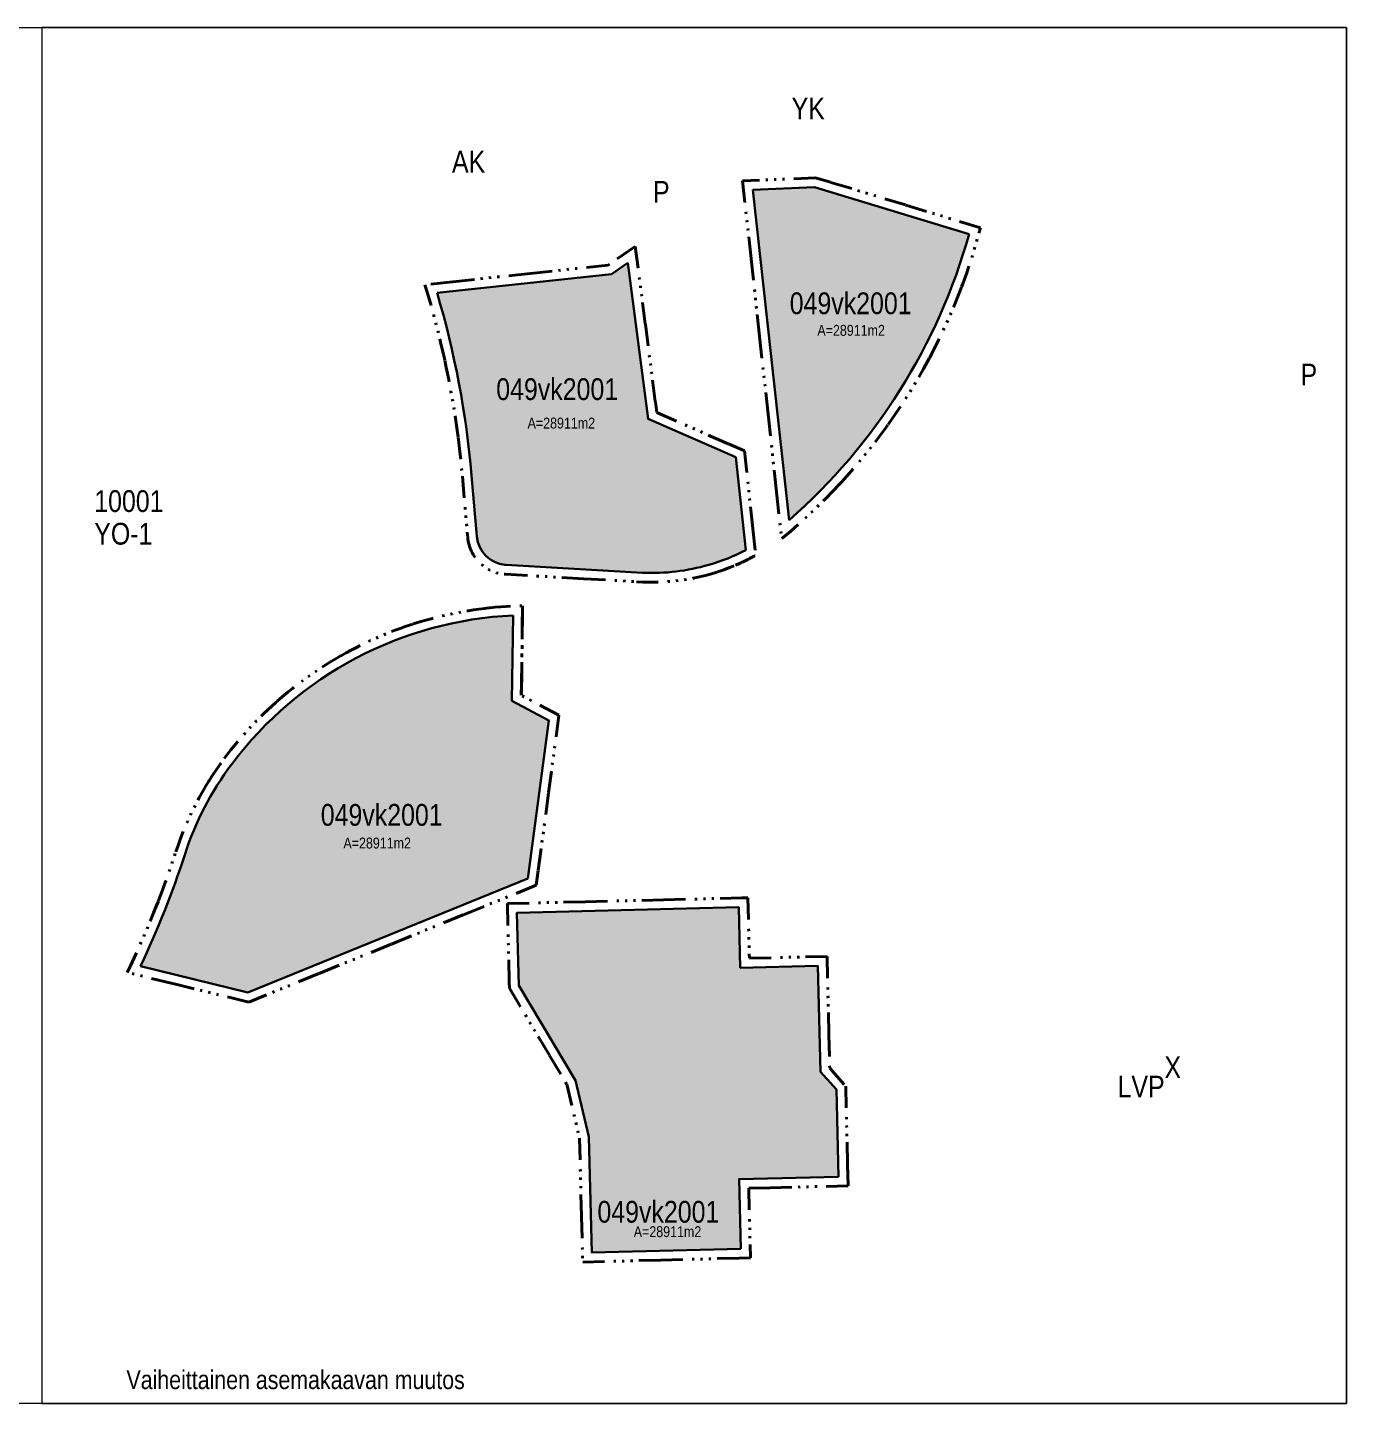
# Model space of a CAD drawing. Header units: metres. Extents: x -3 to 25491135, y -43 to 6675173.
# Drawn here: x 25490710.4 to 25491135, y 6674730 to 6675173 of the extents above; entities that cross this region are included whole.
import ezdxf
from ezdxf.enums import TextEntityAlignment as Align

# ---------------------------------------------------------------- set-up
doc = ezdxf.new("R2010")
doc.units = ezdxf.units.M
doc.header["$MEASUREMENT"] = 0
doc.linetypes.add('k10010', pattern=[25.1, 7, -3, 0.7, -2, 0.7, -2, 0.7, -2, 7])
for name, color, linetype, lineweight in [('AK_Asemakaava', 7, 'Continuous', 0), ('AK_AsemakaavaViiva_Vahvistusraja', 7, 'Continuous', 0), ('AK_Kaavatunnus', 7, 'Continuous', 0), ('AK_KayttotarkoitusViiva', 7, 'Continuous', 0), ('AK_Maaraykset', 7, 'Continuous', 0), ('AK_PintaAla_Asemakaava', 7, 'Continuous', 0), ('AputasoTulostuu', 7, 'Continuous', 0), ('MerkintaluettelonSolu', 7, 'Continuous', 0)]:
    doc.layers.add(name, color=color, linetype=linetype, lineweight=lineweight)
doc.styles.add('Style-Arial Narrow', font='ARIALN.TTF')

msp = doc.modelspace()

# ---------------------------------------------------------------- hatches: boundary and pattern name
at = {"layer": 'AK_Asemakaava', "linetype": 'Continuous', "lineweight": 30, "transparency": 33554559}
h = msp.add_hatch(color=171, dxfattribs=at)
h.paths.add_polyline_path([(25491013.5, 6675106.52), (25490963.75, 6675121.62), (25490943.93, 6675120.76), (25490955.55, 6675014.39, 0.146269)])
h.paths.add_polyline_path([(25490908.44, 6674997.45, 0.081658), (25490929.7, 6675000, 0.048952), (25490941.68, 6675004.78), (25490938.41, 6675034.65), (25490910.21, 6675047), (25490903.72, 6675097.23), (25490898.4, 6675093.61), (25490842.27, 6675087.58, -0.04999), (25490853.39, 6675028.78), (25490855.11, 6675009.08, 0.360651), (25490864.08, 6675000), (25490864.5, 6674999.97)])
h.paths.add_polyline_path([(25490892.06, 6674778.61), (25490891.11, 6674815.8), (25490886.81, 6674833.94), (25490868.53, 6674864.53), (25490867.96, 6674888.01), (25490939.39, 6674889.74), (25490939.86, 6674870.3), (25490964.85, 6674870.86), (25490965.68, 6674836.78), (25490970.82, 6674831.04), (25490971.49, 6674803), (25490939.5, 6674802.23), (25490940.04, 6674779.83)])
h.paths.add_polyline_path([(25490866.77, 6674983.72, 0.224228), (25490776.17, 6674935.84, 0.082654), (25490761.05, 6674906.69, -0.0322), (25490746.8, 6674870.82), (25490781.39, 6674862.36), (25490871.45, 6674899), (25490878.22, 6674949.9), (25490866.35, 6674956.23)])

# ---------------------------------------------------------------- linework, layer by layer
at = {"layer": 'AK_AsemakaavaViiva_Vahvistusraja', "color": 1, "linetype": 'k10010', "lineweight": 40}
for p, q in [((25490964.13, 6675124.64), (25490940.6, 6675123.62)), ((25491017.16, 6675108.54), (25490964.13, 6675124.64)), ((25490940.6, 6675123.62), (25490953.19, 6675008.45)), ((25490906.07, 6675102.45), (25490897.33, 6675096.51)), ((25490906.07, 6675102.45), (25490912.97, 6675049.07)), ((25490897.33, 6675096.51), (25490838.36, 6675090.18)), ((25490912.97, 6675049.07), (25490941.21, 6675036.7)), ((25490941.21, 6675036.7), (25490944.88, 6675003.1)), ((25490850.4, 6675028.52), (25490852.12, 6675008.82)), ((25490864.33, 6674996.97), (25490906.46, 6674994.56)), ((25490869.81, 6674986.82), (25490869.38, 6674958.01)), ((25490869.77, 6674983.68), (25490869.38, 6674958.01)), ((25490869.77, 6674983.68), (25490869.38, 6674958.01)), ((25490881.47, 6674951.57), (25490869.38, 6674958.01)), ((25490881.47, 6674951.57), (25490874.19, 6674896.88)), ((25490874.19, 6674896.88), (25490781.62, 6674859.22)), ((25490864.89, 6674890.94), (25490942.32, 6674892.81)), ((25490864.89, 6674890.94), (25490942.32, 6674892.81)), ((25490864.89, 6674890.94), (25490942.32, 6674892.81)), ((25490864.89, 6674890.94), (25490865.55, 6674863.67)), ((25490942.32, 6674892.81), (25490942.79, 6674873.36)), ((25490942.32, 6674892.81), (25490942.79, 6674873.36)), ((25490942.32, 6674892.81), (25490942.79, 6674873.36)), ((25490942.79, 6674873.36), (25490967.78, 6674873.93)), ((25490942.79, 6674873.36), (25490967.78, 6674873.93)), ((25490942.79, 6674873.36), (25490967.78, 6674873.93)), ((25490967.78, 6674873.93), (25490968.65, 6674837.96)), ((25490967.78, 6674873.93), (25490968.65, 6674837.96)), ((25490967.78, 6674873.93), (25490968.65, 6674837.96)), ((25490781.62, 6674859.22), (25490742.5, 6674868.78)), ((25490865.55, 6674863.67), (25490884, 6674832.8)), ((25490968.65, 6674837.96), (25490973.79, 6674832.21)), ((25490968.65, 6674837.96), (25490973.79, 6674832.21)), ((25490968.65, 6674837.96), (25490973.79, 6674832.21)), ((25490884, 6674832.8), (25490888.12, 6674815.41)), ((25490973.79, 6674832.21), (25490974.49, 6674803.07)), ((25490973.79, 6674832.21), (25490974.49, 6674803.07)), ((25490973.79, 6674832.21), (25490974.56, 6674800.07)), ((25490888.12, 6674815.41), (25490889.14, 6674775.53)), ((25490974.56, 6674800.07), (25490942.58, 6674799.3)), ((25490942.58, 6674799.3), (25490943.12, 6674776.91)), ((25490889.14, 6674775.53), (25490943.12, 6674776.91))]:
    msp.add_line(p, q, dxfattribs=at)
for centre, radius, start, end in [((25490830.44, 6675157.38), 193, 309.4936, 345.3417), ((25490865.07, 6675009.95), 13, 184.9836, 266.722), ((25490911.32, 6675063.39), 69, 293.0402, 299.1022), ((25490911.32, 6675063.39), 69, 265.9598, 293.0402), ((25490475.68, 6674999.23), 296.99, 333.9454, 342.0332)]:
    msp.add_arc(centre, radius, start, end, dxfattribs=at)
at = {"layer": 'AK_AsemakaavaViiva_Vahvistusraja', "color": 1, "linetype": 'k10010', "lineweight": 40, "extrusion": (0, 0, -1)}
for centre, radius, start, end in [((-25490554.53, 6675002.72), 296.99, 162.8746, 175.0162), ((-25490872.17, 6674863.85), 123, 36.8529, 88.9026), ((-25490856.17, 6674875.84), 103, 17.9662, 36.8516)]:
    msp.add_arc(centre, radius, start, end, dxfattribs=at)
at = {"layer": 'AK_KayttotarkoitusViiva', "color": 7, "linetype": 'Continuous', "lineweight": 30}
msp.add_line((25490864.5, 6674999.97), (25490864.08, 6675000), dxfattribs=at)
at = {"layer": 'AK_KayttotarkoitusViiva', "color": 7, "linetype": 'Continuous', "lineweight": 30, "flags": 128}
for points in [[(25491013.5, 6675106.52), (25490963.75, 6675121.62), (25490943.93, 6675120.76)], [(25490943.93, 6675120.76), (25490955.55, 6675014.39)], [(25490903.72, 6675097.23), (25490898.4, 6675093.61), (25490842.27, 6675087.58)], [(25490903.72, 6675097.23), (25490910.21, 6675047), (25490938.41, 6675034.65), (25490941.68, 6675004.78)], [(25490853.39, 6675028.78), (25490855.11, 6675009.08)], [(25490864.5, 6674999.97), (25490908.44, 6674997.45)], [(25490866.77, 6674983.72), (25490866.35, 6674956.23), (25490878.22, 6674949.9), (25490871.45, 6674899)], [(25490871.45, 6674899), (25490781.39, 6674862.36), (25490746.8, 6674870.82)], [(25490940.04, 6674779.83), (25490892.06, 6674778.61), (25490891.11, 6674815.8), (25490886.81, 6674833.94), (25490868.53, 6674864.53), (25490867.96, 6674888.01), (25490939.39, 6674889.74), (25490939.86, 6674870.3), (25490964.85, 6674870.86), (25490965.68, 6674836.78), (25490970.82, 6674831.04), (25490971.49, 6674803)], [(25490971.49, 6674803), (25490939.5, 6674802.23), (25490940.04, 6674779.83)]]:
    msp.add_lwpolyline(points, dxfattribs=at)
for points in [[(25490955.55, 6675014.39, 0.146269), (25491013.5, 6675106.52)], [(25490842.27, 6675087.58, -0.04999), (25490853.39, 6675028.78)], [(25490855.11, 6675009.08, 0.360651), (25490864.08, 6675000)], [(25490929.7, 6675000, 0.048952), (25490941.68, 6675004.78)], [(25490908.44, 6674997.45, 0.081658), (25490929.7, 6675000)], [(25490776.17, 6674935.84, -0.224228), (25490866.77, 6674983.72)], [(25490761.05, 6674906.69, -0.082654), (25490776.17, 6674935.84)], [(25490746.8, 6674870.82, 0.0322), (25490761.05, 6674906.69)]]:
    msp.add_lwpolyline(points, format="xyb", dxfattribs=at)
at = {"layer": 'MerkintaluettelonSolu', "color": 7, "linetype": 'Continuous', "lineweight": 0, "flags": 128}
for points in [[(25491135, 6674730), (25490295, 6674730), (25490295, 6675173), (25491135, 6675173), (25491135, 6674730)], [(25490715, 6674730), (25491135, 6674730), (25491135, 6675173), (25490715, 6675173), (25490715, 6674730)]]:
    msp.add_lwpolyline(points, close=True, dxfattribs=at)

# ---------------------------------------------------------------- texts
at = {"layer": 'AK_Kaavatunnus', "color": 7, "linetype": 'Continuous', "lineweight": 30, "style": 'Style-Arial Narrow'}
for p in [(25490975.4, 6675084.21), (25490880.93, 6675056.57), (25490824.44, 6674919.5), (25490913.5, 6674791.72)]:
    msp.add_text('049vk2001', height=7, dxfattribs=at).set_placement(p, align=Align.MIDDLE_CENTER)
at = {"layer": 'AK_Maaraykset', "color": 7, "linetype": 'Continuous', "lineweight": 0, "style": 'Style-Arial Narrow'}
msp.add_text('Vaiheittainen asemakaavan muutos ', height=6, dxfattribs=at).set_placement((25490742.28, 6674734.64))
at = {"layer": 'AK_PintaAla_Asemakaava', "color": 7, "linetype": 'Continuous', "lineweight": 0, "style": 'Style-Arial Narrow'}
for p in [(25490975.55, 6675075.5), (25490882.26, 6675045.65), (25490822.98, 6674910.43), (25490916.44, 6674785.33)]:
    msp.add_text('A=28911m2', height=3.5, dxfattribs=at).set_placement(p, align=Align.MIDDLE_CENTER)
at = {"layer": 'AputasoTulostuu', "color": 18, "linetype": 'Continuous', "lineweight": 13, "true_color": 0x000000, "style": 'Style-Arial Narrow'}
for s, p in [('YK', (25490956.41, 6675150.39)), ('AK', (25490847.05, 6675133.3)), ('P', (25490911.78, 6675123.59)), ('P', (25491120.22, 6675064.75)), ('X', (25491076.4, 6674841.74)), ('LVP', (25491061.31, 6674835.52))]:
    msp.add_text(s, height=7, dxfattribs=at).set_placement(p, align=Align.TOP_LEFT)
at = {"layer": 'AputasoTulostuu', "color": 18, "linetype": 'Continuous', "lineweight": 13, "true_color": 0x000000, "insert": (25490731.91, 6675024.03), "char_height": 7, "attachment_point": 1, "line_spacing_factor": 0.9, "style": 'Style-Arial Narrow'}
msp.add_mtext('10001\\PYO-1', dxfattribs=at)

doc.saveas('drawing.dxf')
